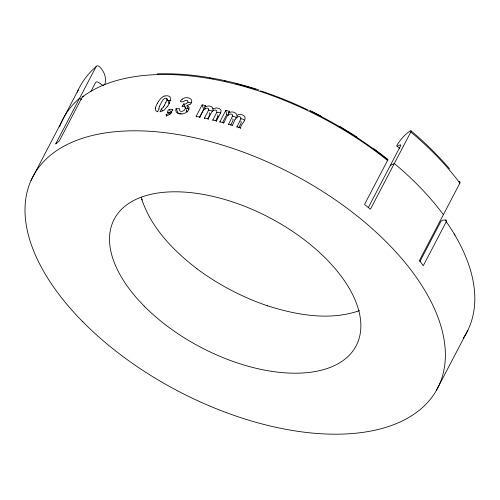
<?xml version="1.0" encoding="UTF-8"?>
<svg xmlns="http://www.w3.org/2000/svg" width="500" height="500" viewBox="0 0 500 500"><rect width="100%" height="100%" fill="white"/><g stroke="black" fill="none" stroke-linecap="round" stroke-linejoin="round"><path stroke-width="0.75" d="M232.569 115.588L232.194 116.731A26.325 20.812 -7.1 0 1 231.863 117.419L228.425 124.663M208.688 109.494L208.312 110.619A26.325 19.788 -15.8 0 1 207.981 111.3L204.481 118.012L204.638 118.575M178.125 113.825L178.294 113.331L176.081 108.694L179.662 108.75L179.462 110.006L179.9 110.887L181.019 111.388L182.475 111.281L184.225 110.256L185.294 108.55L185.231 107.15L184.031 106.344M217.85 116.494L218.019 115.569L217.544 114.844M176.081 108.694C174.175 113.138 180.356 115.013 183.606 113.612C185.694 112.969 187.731 111.688 188.706 109.669C190.888 106.575 183.775 102.356 188.738 109.488M169.581 102.419L170.506 99.169L170.131 97.156A5.4 3.55 -30.5 0 0 169.137 96.219L167.162 95.738L164.838 95.969M159.544 106.169L161.562 102.2A26.1 16.731 -30.3 0 1 162.269 100.969L163.306 99.588A5.006 3.206 -30.3 0 1 163.644 99.225L164.125 98.806A1.975 1.281 -30.1 0 1 164.931 98.375A2.031 1.319 -30 0 1 166.762 98.656M165.938 102.375L164.269 105.55M78.487 89.494L31 180.506M215.694 120.781L216.831 118.625M238.694 127.831L240.787 123.8A12.825 10.281 -3.7 0 0 241.106 123.044L241.262 122.056L240.787 121.312M104.5 84.756A2.356 1.944 49.4 0 0 104.938 84.025A16.481 13.587 49.4 0 0 99.219 66.469A2.356 1.944 49.4 0 0 96.075 66.688L55.681 143.956A228.344 122.688 27.6 0 1 59.212 141.094L82.206 97.106A2.356 1.925 52.7 0 1 83.831 96.237M91.037 91.225L95.463 82.756A2.356 1.944 49.4 0 1 98.3 82.3L101.975 84.794A2.356 1.944 49.4 0 0 103.763 85.162M157.606 111.669L159.088 108.85M163.275 107.15L161.45 108.994L159.975 111.819L164 110.225L167.575 106.213M167.925 112.812L167.625 112.225C167.519 108.775 171.35 108.637 172.963 110.125M171.363 112.056L172.675 109.544M196.363 116.875L196.175 116.306L202.144 104.881L205.487 105.544L205.756 106.388M205.294 109.075L204.675 107.1L205.487 105.544M199.562 117.269L203.669 109.419L202.144 104.881M199.975 117.587L199.8 117.025L202.362 112.125M207.625 118.9L209.25 115.781A27.131 20.4 -15.8 0 0 209.581 115.1L209.956 113.644L209.244 112.85M208.281 119.394L208.137 118.837L211.1 113.169A19.094 14.488 -14.5 0 1 211.788 112C212.375 109.738 217.688 109.038 216.838 112.069A12.438 9.531 -12.9 0 1 216.525 112.819L212.812 119.944L212.938 120.5M216.606 121.419L216.5 120.869L220.856 112.419L221.062 110.325L219.5 108.581L216.275 107.888L212.862 108.869L213.375 110.819M220 122.306L219.9 121.762L225.875 110.337L229.281 111.263L229.369 111.806M222.556 122.556L226.663 114.7L225.875 110.337M228.762 114.719L228.469 112.825L229.281 111.263M223.681 123.312L226.656 116.925A19.594 15.362 -8.8 0 1 227.256 115.906L228.106 114.869A2.837 2.231 -8.6 0 1 230.875 114.1L231.094 114.138A2.125 1.7 -8.6 0 1 232.756 115.562M230.6 125.15L232.394 121.706A27.131 21.45 -7.1 0 0 232.725 121.019L233.106 119.794L232.75 118.925M232.125 125.769L235.037 119.575M236.844 127.238L240.519 119.588A12.438 9.975 -3.7 0 0 240.837 118.831C241.694 115.825 236.444 116.031 235.725 118.413A19.094 15.194 -5.5 0 0 235.044 119.575M240.55 128.438L240.531 127.919C240.387 124.531 246.625 120.544 244.806 116.662C243.181 113.8 235.569 113.175 237.037 117.638M310.175 111.006A225.9 121.375 27.6 0 1 387.175 159.381A2.356 0.681 -51.3 0 1 387.544 160.45L364.55 204.438A228.344 122.688 27.6 0 1 370.425 209.25L410.819 131.981A2.356 0.75 -50.1 0 0 410.175 130.975A16.481 5.231 -50.1 0 0 397.287 144.669A2.356 0.75 -50.1 0 0 397.525 146.106L400.069 144.9A2.356 0.75 -50.1 0 1 400.475 146.031L368.237 207.7M459.038 181.506A2.356 1.331 -36.5 0 1 459.862 183.169L419.469 260.438A228.344 122.688 27.6 0 1 423.269 265.725L446.269 221.737A2.356 1.381 -34.9 0 0 445.312 220.025L443.438 220.075A2.356 1.381 -34.9 0 0 440.65 221.875L419.806 261.737M436.438 390.325L467.85 330.269M202.606 111.656L202.856 111.181A19.594 14.562 -17.3 0 1 203.456 110.156L204.3 109.1A2.837 2.119 -17.2 0 1 207.037 108.169L207.25 108.194A2.125 1.613 -17.4 0 1 208.875 109.456M216.912 118.475L217.531 117.244A12.825 9.831 -12.9 0 0 217.85 116.494M157.444 103.156L156.944 104.119A20.987 13.262 -31.1 0 0 155.375 108.119M167.625 112.225L169.3 112.387L168.412 113.525A2.325 1.556 -27 0 1 167.862 113.919L166.156 114.469L166.481 116.363M158.45 101.431L160.644 98.594L162.987 96.737A5.35 3.462 -30.8 0 1 164.838 95.981M185.763 108.681L183.8 103.912L182.125 106.325M182.131 99.288C185.113 96.031 194.381 97.844 191.1 103.231A4.213 2.988 -22.3 0 1 190.119 104.194M190.119 104.194L187.075 105.544M204.675 107.1L207.169 106.181A5.556 4.237 -17.2 0 1 209.444 106.094A6.544 5.012 -17.5 0 1 210.406 106.306L211.7 106.919A4.294 3.256 -16 0 1 212.537 107.863L212.862 108.869M390.356 165.387L394.338 163.5A228.344 122.688 27.6 0 1 443.387 214.694M228.469 112.825L230.994 112.044A5.556 4.456 -8.4 0 1 233.306 112.119A6.544 5.269 -8.6 0 1 234.281 112.406L235.6 113.131A4.294 3.419 -7.1 0 1 236.456 114.169L236.794 115.237M188.319 108.269L185.863 108.531M359.481 310.644C329.581 321.019 296.775 315.094 267.394 305.769L267.6 305.837C242.206 297.219 218.188 284.606 196.688 268.575L196.869 268.712C173.381 250.6 151.331 228.075 141.819 199.344L141.975 200.006L141.306 197.2M208.688 110.65L210.881 110.606L212.7 111.237M216.8 112.381L218.744 112.406L220.769 113.162M188.181 102.375L191.694 102.812M232.275 116.3L234.931 116.744L236.744 118.144M157.231 73.856C191.762 72.763 226.125 79.419 258.894 89.938M178.294 113.331L181.337 113.369M240.769 118.694L243.156 119.288L244.731 120.45M183.8 103.912C185.725 104.925 189.725 101.875 187.162 100.363C184.319 99.55 183.113 103.625 180.281 101.194A9.319 6.45 -25.1 0 1 182.094 99.256M203.669 109.419L204.275 109.531M196.175 116.306L199.8 117.025M170.856 100.562L167.606 100.644A5.138 3.331 -30.8 0 0 167.219 100.775M204.481 118.012L208.137 118.837M168.744 102.944L169.319 103.244M212.812 119.944L216.5 120.869M226.663 114.7L228.725 115.256M219.9 121.762L223.6 122.769M228.363 124.131L232.075 125.237M236.812 126.713L240.531 127.919M186.269 111.013L187.244 111.844L186.256 109.544M309.688 110.388L321.613 116.369M339.606 126.319L356.987 137.081M81.512 99.506L79.594 98.206A228.344 122.688 27.6 0 0 59.594 126.812M373.794 148.681L387.825 159.406M411.05 130.856C424.869 142.431 437.713 155.131 449.513 168.75M397.05 146.206L399.862 148.6M169.4 103.338L166.756 98.663L166.9 98.994M161.45 108.994L162.581 111M169.206 109.206L171.312 113.281M166.156 114.469L166.762 115.638M169.3 112.387L170.188 114.131M171.544 111.706L171.831 112.287M163.625 106.544A15.35 10 -29.2 0 1 163.225 107.137M164.387 105.562A27.256 17.875 -28.9 0 1 163.794 106.569M167.1 98.95A11.344 7.394 -29.2 0 1 165.825 102.356M157.537 111.75A6.538 4.131 -28.6 0 1 155.469 108.1M157.5 103.156A28.188 17.65 -31.6 0 1 158.506 101.438M169.537 102.419A28.131 18.631 -28.2 0 1 168.956 103.663M169.106 103.669A29.6 19.688 -27.8 0 1 167.688 106.231M158.944 108.9A6.644 4.256 -30.3 0 1 159.694 106.188M169.537 114.356A5.525 3.594 -26.3 0 1 166.2 115.681M171.281 112.05A8.106 5.475 -26.6 0 1 169.613 114.394M182.138 106.237A7.2 5.275 -26.3 0 1 184.088 106.225M446.269 221.737A228.344 122.688 27.6 0 1 463.206 338.325M82.206 97.106A228.344 122.688 27.6 0 1 387.544 160.45M77.263 92.238A228.344 122.688 27.6 0 1 96.075 66.688M410.819 131.981A228.344 122.688 27.6 0 1 459.862 183.169M209.475 78.106A225.9 121.375 27.6 0 1 213.25 78.763M224.506 80.994A225.9 121.375 27.6 0 1 225.881 81.294M235.531 83.581A225.9 121.375 27.6 0 1 255.712 89.306M260.606 90.881A225.9 121.375 27.6 0 1 307.781 109.856M445.281 220.025A225.9 121.375 27.6 0 1 446.425 221.681M454.181 233.906A225.9 121.375 27.6 0 1 454.95 235.231M82.912 321.887A228.344 122.688 27.6 0 0 436.8 389.681A228.344 122.688 27.6 0 0 185.856 135.938A228.344 122.688 27.6 0 0 82.912 321.887M144.137 306.05A136.537 73.362 27.6 0 0 355.737 346.587A136.537 73.362 27.6 0 0 205.694 194.862A136.537 73.362 27.6 0 0 144.137 306.05"/></g></svg>
